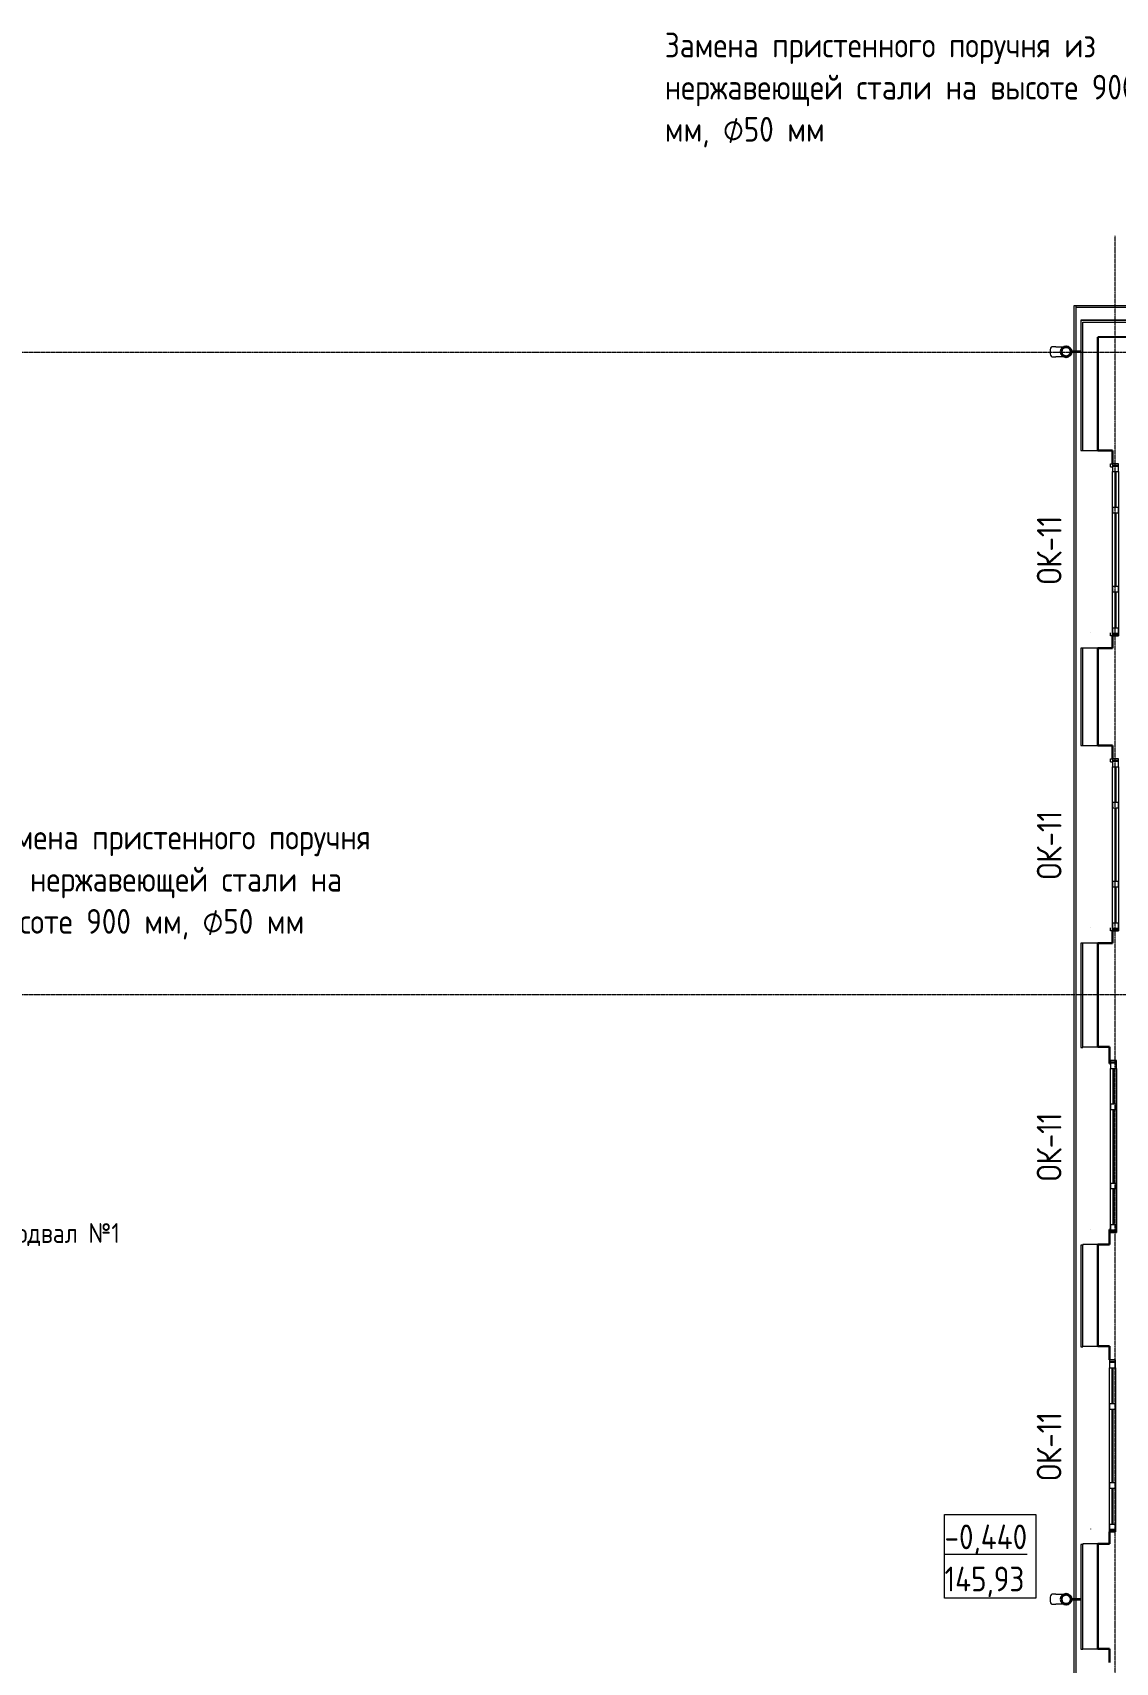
# Model space of a CAD drawing. Header units: millimetres. Extents: x 504091 to 2165846, y 135022 to 442887.
# Drawn here: x 1407246 to 1418201, y 334609 to 351099 of the extents above; entities that cross this region are included whole.
import ezdxf

# ---------------------------------------------------------------- set-up
doc = ezdxf.new("R2010")
doc.units = ezdxf.units.MM
doc.linetypes.add('ADSK_Линия сетки', pattern=[25, 20, -2.5, 0, -2.5])
doc.linetypes.add('осеваяX2', pattern=[4, 2.5, -0.5, 0.5, -0.5])
doc.layers.get('Defpoints').update_dxf_attribs({"color": 255})
for name, color, linetype, lineweight in [('_ Окна', 7, 'Continuous', 30), ('Аннотация', 7, 'Continuous', 9), ('Марки окон', 7, 'Continuous', 20), ('Обобщенные модели', 7, 'Continuous', 18), ('Окна', 7, 'Continuous', 18), ('Оси', 165, 'осеваяX2', 13), ('размеры', 7, 'Continuous', 9), ('Стены внутренние', 7, 'Continuous', 18), ('Стены наружные', 7, 'Continuous', 18), ('Стены несущие', 7, 'Continuous', 30), ('Стены отделка', 7, 'Continuous', 30), ('Стены штриховка', 7, 'Continuous', 18)]:
    doc.layers.add(name, color=color, linetype=linetype, lineweight=lineweight)
doc.styles.add('GOST Common_1', font='GOST_Common.ttf', dxfattribs={"width": 0.9, "height": 250})
doc.styles.add('GOST Common_2', font='GOST_Common.ttf', dxfattribs={"width": 0.9, "height": 200})
doc.styles.add('GOST Common_6', font='GOST_Common.ttf', dxfattribs={"width": 0.9, "height": 200})
doc.dimstyles.new('ADSK_Основной_2_5_мм_Округление_до_1_мм', dxfattribs={"dimscale": 304.8, "dimtxt": 251.428749, "dimasz": 0.463911, "dimexe": 0.492126, "dimexo": 0.492126, "dimgap": 0.098425, "dimtad": 1, "dimdec": 0, "dimdsep": 46, "dimtxsty": 'GOST Common_1', "dimblk1": 'OBLIQUE', "dimblk2": 'OBLIQUE', "dimsah": 1, "dimcen": 0.09, "dimdle": 0.492126, "dimazin": 2, "dimtfac": 1, "dimtdec": 4, "dimtix": 1, "dimtmove": 0, "dimatfit": 3, "dimfxl": 0, "dimtvp": 1, "dimtolj": 1, "dimtzin": 0, "dimlwd": 20, "dimlwe": 20, "dimarcsym": 0})

# ---------------------------------------------------------------- blocks, each defined once
blk = doc.blocks.new('Водосток - Тип 1 _карниз больше 490мм_-5200760-План 1-го этажа')
at = {"layer": 'Обобщенные модели', "lineweight": 9}
h = blk.add_hatch(dxfattribs=at)
h.set_pattern_fill('FP_16', color=256, style=0, pattern_type=2)
h.set_pattern_definition([(315, (-42923.53, 17712.4), (106.066, 106.066), [])])
h.paths.add_polyline_path([(76, 149), (86, 129), (103, 115), (125, 110), (147, 115), (164, 129), (174, 150), (174, 171), (164, 191), (147, 205), (125, 210), (102, 204), (86, 191), (76, 171)])
at = {"layer": 'Обобщенные модели'}
for p, q in [((75, 306), (75, 264)), ((175, 264), (175, 306)), ((120, 109), (120, 10)), ((130, 10), (130, 109))]:
    blk.add_line(p, q, dxfattribs=at)
at = {"layer": 'Обобщенные модели', "flags": 128}
for points in [[(75, 173), (75, 174), (75, 177), (75, 180), (75, 183), (75, 186), (75, 190), (75, 193), (75, 197), (75, 201), (75, 205), (75, 210), (75, 214), (75, 219), (75, 224), (75, 229), (75, 234), (75, 239), (75, 245), (75, 250), (75, 256), (75, 261), (75, 264)], [(175, 264), (175, 258), (175, 252), (175, 247), (175, 242), (175, 236), (175, 231), (175, 226), (175, 221), (175, 216), (175, 212), (175, 207), (175, 203), (175, 199), (175, 195), (175, 191), (175, 188), (175, 184), (175, 181), (175, 178), (175, 175), (175, 173)]]:
    blk.add_lwpolyline(points, dxfattribs=at)
at = {"layer": 'Обобщенные модели'}
for start, end in [(90, 270), (270, 90)]:
    blk.add_arc((125, 160), 52, start, end, dxfattribs=at)
at = {"layer": 'Обобщенные модели', "lineweight": 40}
for start, end in [(90, 270), (270, 90)]:
    blk.add_arc((125, 160), 50, start, end, dxfattribs=at)
at = {"layer": 'Обобщенные модели'}
for start_param, end_param in [(4.712389, 6.283185), (3.141593, 4.712389)]:
    blk.add_ellipse((125, 306), major_axis=(-50, 0), ratio=0.309017, start_param=start_param, end_param=end_param, dxfattribs=at)
blk = doc.blocks.new('Водосток - Тип 1 _карниз больше 490мм_-5200806-План 1-го этажа')
at = {"layer": 'Обобщенные модели', "lineweight": 9}
h = blk.add_hatch(dxfattribs=at)
h.set_pattern_fill('FP_19', color=256, style=0, pattern_type=2)
h.set_pattern_definition([(315, (-30301.48, 17712.4), (106.066, 106.066), [])])
h.paths.add_polyline_path([(76, 149), (86, 129), (103, 115), (125, 110), (147, 115), (164, 129), (174, 149), (174, 171), (164, 191), (147, 205), (125, 210), (102, 204), (86, 191), (76, 171)])
at = {"layer": 'Обобщенные модели'}
for p, q in [((75, 306), (75, 264)), ((175, 264), (175, 306)), ((120, 109), (120, 10)), ((130, 10), (130, 109))]:
    blk.add_line(p, q, dxfattribs=at)
at = {"layer": 'Обобщенные модели', "flags": 128}
for points in [[(75, 173), (75, 174), (75, 177), (75, 180), (75, 183), (75, 186), (75, 190), (75, 193), (75, 197), (75, 201), (75, 205), (75, 210), (75, 214), (75, 219), (75, 224), (75, 229), (75, 234), (75, 239), (75, 245), (75, 250), (75, 256), (75, 261), (75, 264)], [(175, 264), (175, 258), (175, 252), (175, 247), (175, 242), (175, 236), (175, 231), (175, 226), (175, 221), (175, 216), (175, 212), (175, 207), (175, 203), (175, 199), (175, 195), (175, 191), (175, 188), (175, 184), (175, 181), (175, 178), (175, 175), (175, 173)]]:
    blk.add_lwpolyline(points, dxfattribs=at)
at = {"layer": 'Обобщенные модели'}
for start, end in [(90, 270), (270, 90)]:
    blk.add_arc((125, 160), 52, start, end, dxfattribs=at)
at = {"layer": 'Обобщенные модели', "lineweight": 40}
for start, end in [(90, 270), (270, 90)]:
    blk.add_arc((125, 160), 50, start, end, dxfattribs=at)
at = {"layer": 'Обобщенные модели'}
for start_param, end_param in [(4.712389, 6.283185), (3.141593, 4.712389)]:
    blk.add_ellipse((125, 306), major_axis=(-50, 0), ratio=0.309017, start_param=start_param, end_param=end_param, dxfattribs=at)
blk = doc.blocks.new('окно трехпол с фрамугой - 1700-2240_h___нов_ ок-11-2348880-План 1-го этажа')
at = {"layer": '_ Окна', "lineweight": 18}
for p, q in [((-870, 45), (-870, 105)), ((-870, 105), (-790, 105)), ((-790, 45), (-870, 45)), ((-790, 105), (-790, 45)), ((-430, 45), (-430, 105)), ((-430, 105), (-370, 105)), ((-370, 45), (-430, 45)), ((-370, 105), (-370, 45)), ((370, 45), (370, 105)), ((370, 105), (430, 105)), ((430, 45), (370, 45)), ((430, 105), (430, 45)), ((790, 105), (790, 45)), ((870, 105), (790, 105)), ((790, 45), (870, 45)), ((870, 45), (870, 105))]:
    blk.add_line(p, q, dxfattribs=at)
at = {"layer": '_ Окна'}
for p, q in [((-850, 45), (-850, 105)), ((-790, 75), (-430, 75)), ((-370, 75), (370, 75)), ((430, 75), (790, 75)), ((850, 45), (850, 105))]:
    blk.add_line(p, q, dxfattribs=at)
at = {"layer": 'Окна'}
for p, q in [((-870, 105), (-870, 45)), ((-790, 105), (-870, 105)), ((-870, 45), (-790, 45)), ((-790, 105), (-430, 105)), ((-430, 45), (-790, 45)), ((-370, 105), (-430, 105)), ((-430, 45), (-370, 45)), ((-370, 105), (370, 105)), ((370, 45), (-370, 45)), ((430, 105), (370, 105)), ((370, 45), (430, 45)), ((430, 105), (790, 105)), ((790, 45), (430, 45)), ((870, 105), (790, 105)), ((790, 45), (870, 45)), ((870, 45), (870, 105))]:
    blk.add_line(p, q, dxfattribs=at)
blk = doc.blocks.new('окно трехпол с фрамугой - 1700-2240_h___нов_ ок-11-2160964-План 1-го этажа')
at = {"layer": '_ Окна', "lineweight": 18}
for p, q in [((-870, 65), (-870, 125)), ((-870, 125), (-790, 125)), ((-790, 65), (-870, 65)), ((-790, 125), (-790, 65)), ((-430, 65), (-430, 125)), ((-430, 125), (-370, 125)), ((-370, 65), (-430, 65)), ((-370, 125), (-370, 65)), ((370, 65), (370, 125)), ((370, 125), (430, 125)), ((430, 65), (370, 65)), ((430, 125), (430, 65)), ((790, 125), (790, 65)), ((870, 125), (790, 125)), ((790, 65), (870, 65)), ((870, 65), (870, 125))]:
    blk.add_line(p, q, dxfattribs=at)
at = {"layer": '_ Окна'}
for p, q in [((-850, 65), (-850, 125)), ((-790, 95), (-430, 95)), ((-370, 95), (370, 95)), ((430, 95), (790, 95)), ((850, 65), (850, 125))]:
    blk.add_line(p, q, dxfattribs=at)
at = {"layer": 'Окна'}
for p, q in [((-870, 125), (-870, 65)), ((-790, 125), (-870, 125)), ((-870, 65), (-790, 65)), ((-790, 125), (-430, 125)), ((-430, 65), (-790, 65)), ((-370, 125), (-430, 125)), ((-430, 65), (-370, 65)), ((-370, 125), (370, 125)), ((370, 65), (-370, 65)), ((430, 125), (370, 125)), ((370, 65), (430, 65)), ((430, 125), (790, 125)), ((790, 65), (430, 65)), ((870, 125), (790, 125)), ((790, 65), (870, 65)), ((870, 65), (870, 125))]:
    blk.add_line(p, q, dxfattribs=at)
blk = doc.blocks.new('окно трехпол с фрамугой - 1700-2240_h___нов_ ок-11-2160953-План 1-го этажа')
at = {"layer": '_ Окна', "lineweight": 18}
for p, q in [((-870, 75), (-870, 135)), ((-870, 135), (-790, 135)), ((-790, 75), (-870, 75)), ((-790, 135), (-790, 75)), ((-430, 75), (-430, 135)), ((-430, 135), (-370, 135)), ((-370, 75), (-430, 75)), ((-370, 135), (-370, 75)), ((370, 75), (370, 135)), ((370, 135), (430, 135)), ((430, 75), (370, 75)), ((430, 135), (430, 75)), ((790, 135), (790, 75)), ((870, 135), (790, 135)), ((790, 75), (870, 75)), ((870, 75), (870, 135))]:
    blk.add_line(p, q, dxfattribs=at)
at = {"layer": '_ Окна'}
for p, q in [((-850, 75), (-850, 135)), ((-790, 105), (-430, 105)), ((-370, 105), (370, 105)), ((430, 105), (790, 105)), ((850, 75), (850, 135))]:
    blk.add_line(p, q, dxfattribs=at)
at = {"layer": 'Окна'}
for p, q in [((-870, 135), (-870, 75)), ((-790, 135), (-870, 135)), ((-870, 75), (-790, 75)), ((-790, 135), (-430, 135)), ((-430, 75), (-790, 75)), ((-370, 135), (-430, 135)), ((-430, 75), (-370, 75)), ((-370, 135), (370, 135)), ((370, 75), (-370, 75)), ((430, 135), (370, 135)), ((370, 75), (430, 75)), ((430, 135), (790, 135)), ((790, 75), (430, 75)), ((870, 135), (790, 135)), ((790, 75), (870, 75)), ((870, 75), (870, 135))]:
    blk.add_line(p, q, dxfattribs=at)
blk = doc.blocks.new('_Oblique')
at = {"color": 0, "linetype": 'ByBlock', "lineweight": -2}
blk.add_line((-0.5, -0.5), (0.5, 0.5), dxfattribs=at)
blk = doc.blocks.new('*D2708')
at = {"layer": 'Defpoints', "color": 0, "lineweight": 20, "transparency": 16777216}
for p in [(1419229, 335929), (1417803, 334444), (1419129, 334444)]:
    blk.add_point(p, dxfattribs=at)
at = {"layer": 'размеры', "color": 0, "transparency": 16777216}
for p, q in [((1419129, 336079), (1419129, 334294)), ((1419079, 335929), (1418979, 335929)), ((1417953, 334444), (1419279, 334444))]:
    blk.add_line(p, q, dxfattribs=at)
at = {"layer": 'размеры', "color": 0, "transparency": 16777216, "xscale": 141.4, "yscale": 141.4, "zscale": 141.4}
for p, rotation in [((1419129, 335929), 90), ((1419129, 334444), 270)]:
    blk.add_blockref('_Oblique', p, dxfattribs=dict(at, rotation=rotation))
at = {"layer": 'размеры', "color": 0, "lineweight": 20, "transparency": 16777216, "insert": (1418974, 335186), "char_height": 250, "width": 726.16, "attachment_point": 5, "rotation": 90, "style": 'GOST Common_1'}
blk.add_mtext('\\A1;1485', dxfattribs=at)

msp = doc.modelspace()

# ---------------------------------------------------------------- linework, layer by layer
at = {"layer": 'Аннотация', "lineweight": 9, "flags": 128}
msp.add_lwpolyline([(1416472.5849, 336104.4007), (1417395.0849, 336104.4007), (1417395.0849, 335257.4007), (1416472.5849, 335257.4007)], close=True, dxfattribs=at)
at = {"layer": 'Оси', "linetype": 'ADSK_Линия сетки'}
for p, q in [((1418199.8592, 300469.847), (1418199.8592, 349044.3426)), ((1390035.5654, 347866.3441), (1456265.2939, 347866.3441)), ((1390035.5654, 341366.3441), (1456265.2939, 341366.3441))]:
    msp.add_line(p, q, dxfattribs=at)
at = {"layer": 'Стены внутренние'}
for p, q in [((1418152.6907, 346707.1591), (1418152.6907, 346736.1624)), ((1418152.6907, 346736.1624), (1418172.6907, 346736.1624)), ((1418152.6907, 346707.1591), (1418172.6907, 346707.1591)), ((1417952.6907, 345026.1624), (1417952.6907, 345027.1591)), ((1418152.6907, 344996.1624), (1418152.6907, 345026.1624)), ((1418172.6907, 344996.1624), (1418152.6907, 344996.1624)), ((1418152.6907, 343721.8091), (1418152.6907, 343750.8126)), ((1418152.6907, 343750.8126), (1418172.6907, 343750.8126)), ((1418152.6907, 343721.8091), (1418172.6907, 343721.8091)), ((1417952.6907, 342040.8126), (1417952.6907, 342041.8091)), ((1418152.6907, 342010.8126), (1418152.6907, 342040.8126)), ((1418172.6907, 342010.8126), (1418152.6907, 342010.8126)), ((1417952.6907, 338987.8462), (1417952.6907, 338988.8491)), ((1417952.6907, 335958.3398), (1417952.6907, 335958.8691))]:
    msp.add_line(p, q, dxfattribs=at)
at = {"layer": 'Стены наружные'}
for p, q in [((1417782.6907, 347874.5981), (1417782.6907, 348338.5609)), ((1417782.6907, 348338.5609), (1418851.7738, 348338.5609)), ((1417802.6907, 347874.5267), (1417802.6907, 348338.5609)), ((1418851.7738, 348318.5609), (1417802.6907, 348318.5609)), ((1417782.6907, 335252.5494), (1417782.6907, 347865.1529)), ((1417802.6907, 335252.478), (1417802.6907, 347865.2243)), ((1417782.6907, 325603.8691), (1417782.6907, 335243.1042)), ((1417802.6907, 325603.8691), (1417802.6907, 335243.1755))]:
    msp.add_line(p, q, dxfattribs=at)
at = {"layer": 'Стены несущие'}
for p, q in [((1418022.6907, 348019.133), (1430792.2373, 348046.4388)), ((1418022.6907, 348019.133), (1418022.6907, 346869.8755)), ((1418022.6907, 346869.8755), (1418172.6907, 346869.8755)), ((1418172.6907, 346869.8755), (1418172.6907, 346737.1591)), ((1418172.6907, 344997.1591), (1418172.6907, 344869.8755)), ((1418172.6907, 344869.8755), (1418022.6907, 344869.8755)), ((1418022.6907, 344869.8755), (1418022.6907, 343885.5112)), ((1418022.6907, 343885.5112), (1418172.6907, 343885.5112)), ((1418172.6907, 343885.5112), (1418172.6907, 343751.8091)), ((1418172.6907, 342011.8091), (1418172.6907, 341885.5112)), ((1418172.6907, 341885.5112), (1418022.6907, 341885.5112)), ((1418022.6907, 341885.5112), (1418022.6907, 340837.5635)), ((1418022.6907, 340837.5635), (1418142.6907, 340837.5635)), ((1418142.6907, 340837.5635), (1418142.6907, 340668.8491)), ((1418142.6907, 340668.8491), (1418152.6907, 340668.8491)), ((1418142.6907, 338988.8491), (1418142.6907, 338837.5635)), ((1418152.6907, 338988.8491), (1418142.6907, 338988.8491)), ((1418142.6907, 338837.5635), (1418022.6907, 338837.5635)), ((1418022.6907, 338837.5635), (1418022.6907, 337807.9958)), ((1418022.6907, 337807.9958), (1418142.6907, 337807.9958)), ((1418142.6907, 337807.9958), (1418142.6907, 337668.8691)), ((1418142.6907, 335928.8691), (1418142.6907, 335928.3398)), ((1418142.6907, 335928.3398), (1418142.6907, 335807.9958)), ((1418142.6907, 335807.9958), (1418022.6907, 335807.9958)), ((1418022.6907, 335807.9958), (1418022.6907, 334747.8268)), ((1418022.6907, 334747.8268), (1418142.6907, 334747.8268)), ((1418142.6907, 334747.8268), (1418142.6907, 334608.8691))]:
    msp.add_line(p, q, dxfattribs=at)
at = {"layer": 'Стены отделка', "lineweight": 9}
for p, q in [((1430961.71, 348216.8016), (1417852.6907, 348188.7698)), ((1417852.6907, 348188.7698), (1417852.6907, 346869.8755)), ((1430961.7073, 348217.8016), (1417852.7726, 348189.77)), ((1417852.7726, 348189.77), (1417852.7748, 348188.77)), ((1417852.7748, 348188.77), (1430961.7095, 348216.8016)), ((1417872.6907, 348018.8122), (1417872.6907, 348168.8125)), ((1417852.6907, 346869.8755), (1418022.6907, 346869.8755)), ((1417852.6907, 344869.8755), (1417852.6907, 343884.5258)), ((1418022.6907, 344869.8755), (1417852.6907, 344869.8755)), ((1417852.6907, 343884.5258), (1417872.6907, 343884.5258)), ((1417872.6907, 343884.5258), (1417872.6907, 343885.5112)), ((1417872.6907, 343885.5112), (1418022.6907, 343885.5112)), ((1417872.6907, 341884.5258), (1417852.6907, 341884.5258)), ((1417852.6907, 341884.5258), (1417852.6907, 340831.5593)), ((1418022.6907, 341885.5112), (1417872.6907, 341885.5112)), ((1417872.6907, 341885.5112), (1417872.6907, 341884.5258)), ((1417852.6907, 340831.5593), (1417872.6907, 340831.5593)), ((1417872.6907, 340831.5593), (1417872.6907, 340837.5635)), ((1417872.6907, 340837.5635), (1418022.6907, 340837.5635)), ((1417872.6907, 338831.5593), (1417852.6907, 338831.5593)), ((1417852.6907, 338831.5593), (1417852.6907, 337802.0529)), ((1418022.6907, 338837.5635), (1417872.6907, 338837.5635)), ((1417872.6907, 338837.5635), (1417872.6907, 338831.5593)), ((1417852.6907, 337802.0529), (1417872.6907, 337802.0529)), ((1417872.6907, 337802.0529), (1417872.6907, 337807.9958)), ((1417872.6907, 337807.9958), (1418022.6907, 337807.9958)), ((1417872.6907, 335802.0529), (1417852.6907, 335802.0529)), ((1417852.6907, 335802.0529), (1417852.6907, 334741.9113)), ((1418022.6907, 335807.9958), (1417872.6907, 335807.9958)), ((1417872.6907, 335807.9958), (1417872.6907, 335802.0529)), ((1417852.6907, 334741.9113), (1417872.6907, 334741.9113)), ((1417872.6907, 334741.9113), (1417872.6907, 334747.8268)), ((1417872.6907, 334747.8268), (1418022.6907, 334747.8268))]:
    msp.add_line(p, q, dxfattribs=at)
at = {"layer": 'Стены штриховка'}
for p, q in [((1417872.6907, 348168.8125), (1430941.772, 348196.7589)), ((1417872.6907, 346869.8755), (1417872.6907, 348018.8122)), ((1417872.6907, 343885.5112), (1417872.6907, 344869.8755)), ((1417872.6907, 340837.5635), (1417872.6907, 341884.5258)), ((1417872.6907, 337807.9958), (1417872.6907, 338831.5593)), ((1417872.6907, 334747.8268), (1417872.6907, 335802.0529))]:
    msp.add_line(p, q, dxfattribs=at)

# ---------------------------------------------------------------- block references
at = {"layer": 'Обобщенные модели', "rotation": 89.99999999999991}
for name, p in [('Водосток - Тип 1 _карниз больше 490мм_-5200760-План 1-го этажа', (1417862.6907, 347744.8755)), ('Водосток - Тип 1 _карниз больше 490мм_-5200806-План 1-го этажа', (1417862.6907, 335122.8268))]:
    msp.add_blockref(name, p, dxfattribs=at)
at = {"layer": 'Окна', "rotation": 89.99999999999991}
for name, p in [('окно трехпол с фрамугой - 1700-2240_h___нов_ ок-11-2348880-План 1-го этажа', (1418277.6907, 345867.1591)), ('окно трехпол с фрамугой - 1700-2240_h___нов_ ок-11-2348880-План 1-го этажа', (1418277.6907, 342881.8091)), ('окно трехпол с фрамугой - 1700-2240_h___нов_ ок-11-2160964-План 1-го этажа', (1418277.6907, 339828.8491)), ('окно трехпол с фрамугой - 1700-2240_h___нов_ ок-11-2160953-План 1-го этажа', (1418277.6907, 336798.8691))]:
    msp.add_blockref(name, p, dxfattribs=at)

# ---------------------------------------------------------------- texts
at = {"layer": 'Аннотация', "lineweight": 9, "char_height": 250, "attachment_point": 1, "line_spacing_factor": 1.022766, "style": 'GOST Common_2'}
for s, insert, width in [('\\pt360,720,1080,1440,1800,2160,2520,2880,3240,3600,3960,4320,4680,5040,5400,5760,6120,6480,6840,7200,7560,7920,8280,8640,9000,9360,9720,10080,10440,10800,11160,11520;Замена пристенного поручня из нержавеющей стали на высоте 900 и 500 мм, ⌀50 мм', (1413642.7509, 351098.2509), 6233.4), ('\\pt360,720,1080,1440,1800,2160,2520,2880,3240,3600,3960,4320,4680,5040,5400,5760,6120,6480,6840,7200,7560,7920,8280,8640,9000,9360,9720,10080,10440,10800,11160,11520;Замена пристенного поручня из нержавеющей стали на высоте 900 мм, ⌀50 мм', (1406762.9727, 343083.9415), 4102.2), ('\\pt360,720,1080,1440,1800,2160,2520,2880,3240,3600,3960,4320,4680,5040,5400,5760,6120,6480,6840,7200,7560,7920,8280,8640,9000,9360,9720,10080,10440,10800,11160,11520;{\\L-0,440\\P}145,93', (1416472.5849, 336004.0209), 931.725)]:
    msp.add_mtext(s, dxfattribs=dict(at, insert=insert, width=width))
at = {"layer": 'Аннотация', "color": 6, "lineweight": 9, "insert": (1406127.3799, 339053.2122), "char_height": 200, "width": 2000.7, "attachment_point": 1, "line_spacing_factor": 1.022766, "style": 'GOST Common_6'}
msp.add_mtext('\\pt360,720,1080,1440,1800,2160,2520,2880,3240,3600,3960,4320,4680,5040,5400,5760,6120,6480,6840,7200,7560,7920,8280,8640,9000,9360,9720,10080,10440,10800,11160,11520;Вход в подвал №1', dxfattribs=at)
at = {"layer": 'Марки окон', "lineweight": 9, "char_height": 250, "width": 750.6, "attachment_point": 5, "rotation": 90, "line_spacing_factor": 1.022766, "style": 'GOST Common_2'}
for insert in [(1417531.8448, 345863.5517), (1417531.8448, 342878.2017), (1417530.8104, 339825.2417), (1417530.8104, 336795.2617)]:
    msp.add_mtext('\\pt450,900,1350,1800,2250,2700,3150,3600,4050,4500,4950,5400,5850,6300,6750,7200,7650,8100,8550,9000,9450,9900,10350,10800,11250,11700,12150,12600,13050,13500,13950,14400;ОК-11', dxfattribs=dict(at, insert=insert))

# ---------------------------------------------------------------- dimensions: what is measured, and where the dimension line sits
at = {"layer": 'размеры', "lineweight": 20}
dim = msp.add_linear_dim(base=(1419129.1176, 334443.8691), p1=(1419229.1025, 335928.8691), p2=(1417802.6907, 334443.8691), angle=90, dimstyle='ADSK_Основной_2_5_мм_Округление_до_1_мм', override={"dimpost": '<>', "dimfxl": 2059.095778, "dimlwd": 65535, "dimlwe": 65535}, dxfattribs=at)
dim.commit()
dim.dimension.update_dxf_attribs({"geometry": '*D2708', "text_midpoint": (1418974.1176, 335186.3691)})

doc.saveas('drawing.dxf')
